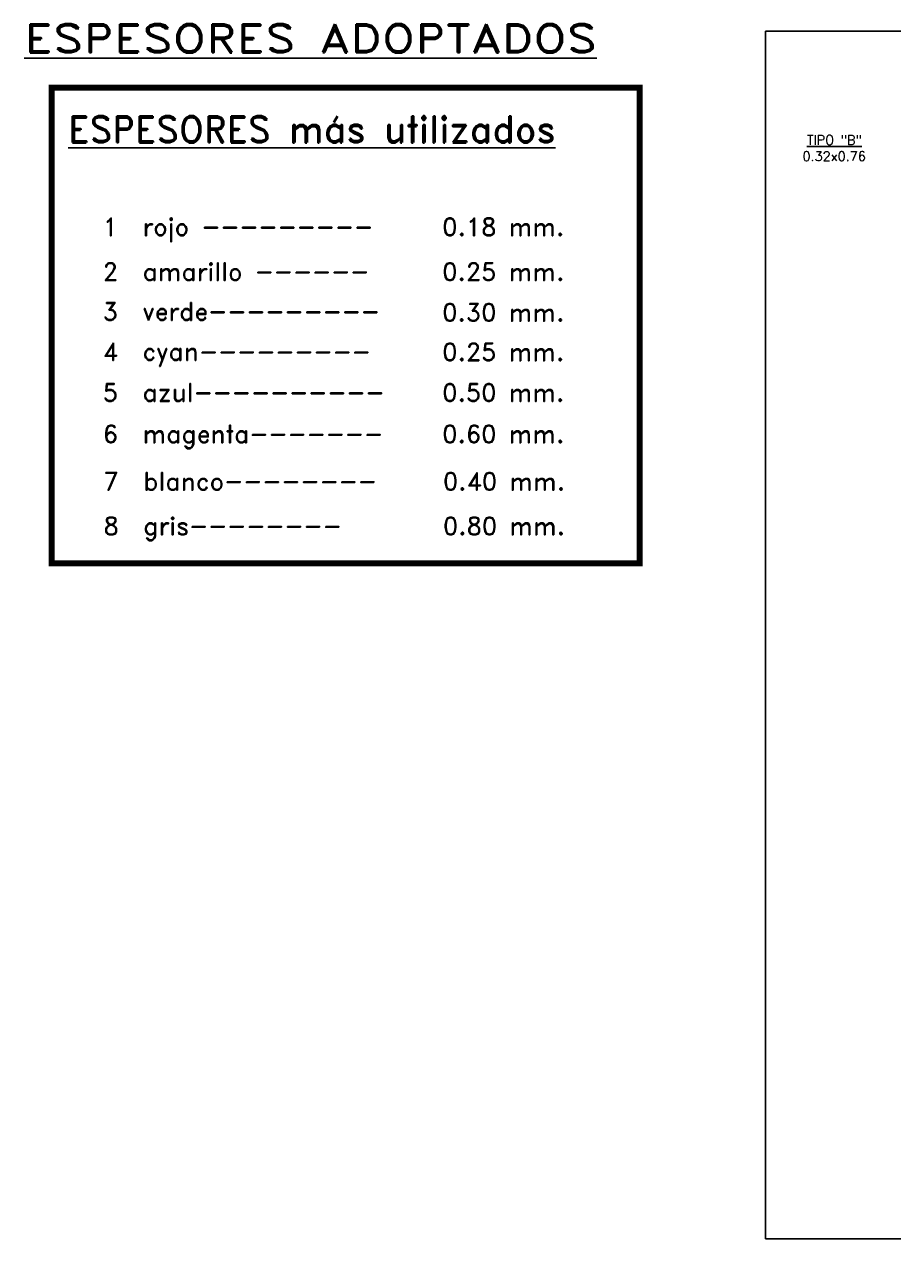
# Model space of a CAD drawing. Header units: feet. Extents: x 2069 to 2665, y 5363 to 5684.
# Drawn here: x 2068.8 to 2299.4, y 5362.5 to 5684.4 of the extents above; entities that cross this region are included whole.
import ezdxf

# ---------------------------------------------------------------- set-up
doc = ezdxf.new("R2010")
doc.units = ezdxf.units.FT
doc.header["$MEASUREMENT"] = 0
doc.layers.add('CARATULA', color=7, linetype='CONTINUOUS')
doc.layers.add('OTROS', color=3, linetype='CONTINUOUS')
doc.styles.add('ROMAND', font='romand.shx', dxfattribs={"height": 4})

# ---------------------------------------------------------------- blocks, each defined once
blk = doc.blocks.new('A$C155B0678')
at = {"layer": 'OTROS', "color": 7, "linetype": 'Continuous', "style": 'ROMAND'}
for s, p in [('7  blanco--------', (-0.00096, 0.01915)), ('0.40 mm.', (0.12763, 0.01915))]:
    blk.add_text(s, height=0.00675, dxfattribs=at).set_placement(p)
at = {"layer": 'OTROS', "color": 8, "linetype": 'Continuous', "style": 'ROMAND'}
for s, p in [('8  gris--------', (-0.00096, 0.00225)), ('0.80 mm.', (0.12763, 0.00225))]:
    blk.add_text(s, height=0.00675, dxfattribs=at).set_placement(p)

msp = doc.modelspace()

# ---------------------------------------------------------------- linework, layer by layer
at = {"layer": 'CARATULA', "color": 1, "linetype": 'Continuous'}
for p, q in [((2265.4, 5362.54), (2265.4, 5682.54)), ((2265.4, 5682.54), (2665.4, 5682.54)), ((2665.4, 5362.54), (2265.4, 5362.54))]:
    msp.add_line(p, q, dxfattribs=at)
at = {"layer": 'OTROS', "color": 2, "linetype": 'Continuous', "const_width": 1.57}
msp.add_lwpolyline([(2076.12, 5667.58), (2232.07, 5667.58), (2232.07, 5541.51), (2076.12, 5541.51)], close=True, dxfattribs=at)

# ---------------------------------------------------------------- block references
at = {"layer": 'CARATULA', "color": 0, "xscale": 700, "yscale": 700, "zscale": 700}
msp.add_blockref('A$C155B0678', (2090.54, 5547.5), dxfattribs=at)

# ---------------------------------------------------------------- texts
at = {"layer": 'CARATULA', "color": 2, "style": 'ROMAND'}
for s, p in [('%%uTIPO "B"', (2276.42, 5652.47)), ('0.32x0.76', (2275.23, 5648.17))]:
    msp.add_text(s, height=2.5, dxfattribs=at).set_placement(p)
at = {"layer": 'OTROS', "color": 3, "linetype": 'Continuous', "style": 'ROMAND', "width": 1.25}
msp.add_text('%%UESPESORES ADOPTADOS', height=7.5, dxfattribs=at).set_placement((2068.84, 5676.89))
at = {"layer": 'OTROS', "color": 2, "linetype": 'Continuous', "style": 'ROMAND'}
for s, height, p in [('%%UESPESORES más utilizados', 7, (2080.47, 5653.05)), ('2  amarillo ------', 4.725, (2089.68, 5616.46)), ('0.25 mm.', 4.725, (2179.7, 5616.46))]:
    msp.add_text(s, height=height, dxfattribs=at).set_placement(p)
at = {"layer": 'OTROS', "color": 1, "linetype": 'Continuous', "style": 'ROMAND'}
for s, p in [('1  rojo ---------', (2089.68, 5628.35)), ('0.18 mm.', (2179.7, 5628.35))]:
    msp.add_text(s, height=4.725, dxfattribs=at).set_placement(p)
at = {"layer": 'OTROS', "color": 3, "linetype": 'Continuous', "style": 'ROMAND'}
for s, p in [('3  verde---------', (2089.68, 5605.91)), ('0.30 mm.', (2179.7, 5605.68))]:
    msp.add_text(s, height=4.725, dxfattribs=at).set_placement(p)
at = {"layer": 'OTROS', "color": 4, "linetype": 'Continuous', "style": 'ROMAND'}
for s, p in [('4  cyan---------', (2089.68, 5595.29)), ('0.25 mm.', (2179.7, 5595.2))]:
    msp.add_text(s, height=4.725, dxfattribs=at).set_placement(p)
at = {"layer": 'OTROS', "color": 5, "linetype": 'Continuous', "style": 'ROMAND'}
for s, p in [('5  azul----------', (2089.68, 5584.44)), ('0.50 mm.', (2179.7, 5584.44))]:
    msp.add_text(s, height=4.725, dxfattribs=at).set_placement(p)
at = {"layer": 'OTROS', "color": 6, "linetype": 'Continuous', "style": 'ROMAND'}
for s, p in [('6  magenta-------', (2089.68, 5573.46)), ('0.60 mm.', (2179.7, 5573.46))]:
    msp.add_text(s, height=4.725, dxfattribs=at).set_placement(p)

doc.saveas('drawing.dxf')
